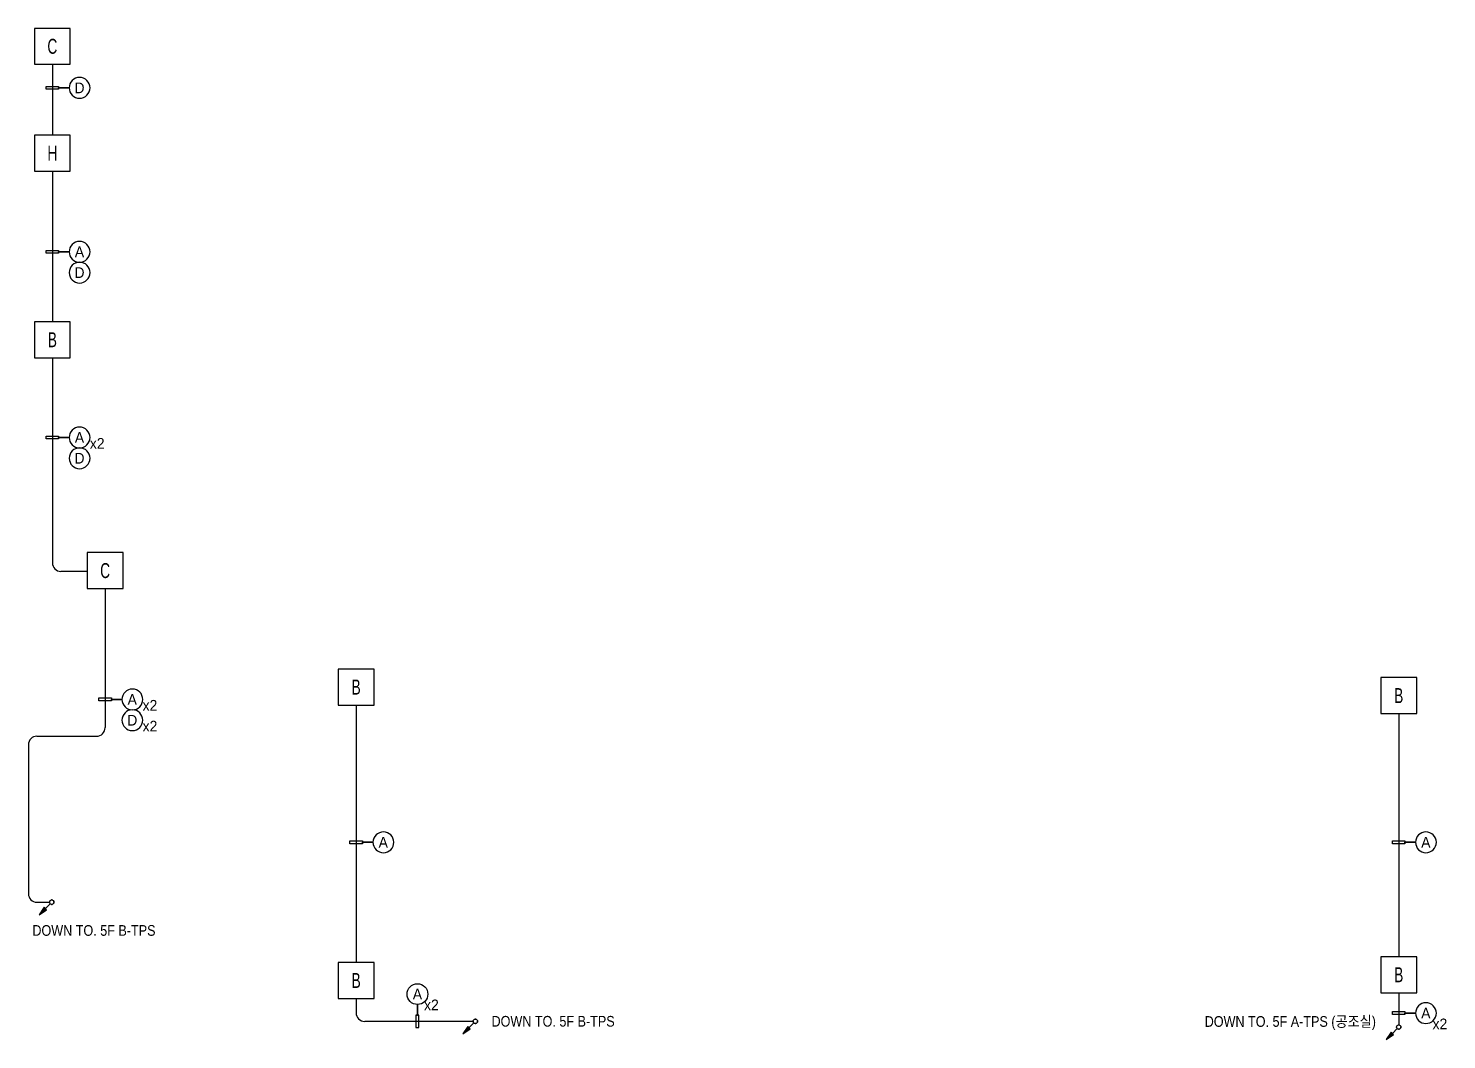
# Model space of a CAD drawing. Header units: millimetres. Extents: x 88230 to 502050, y -351975 to 882900.
# Drawn here: x 97813 to 147534, y 820286 to 855750 of the extents above; entities that cross this region are included whole.
import ezdxf
from ezdxf.enums import TextEntityAlignment as Align

# ---------------------------------------------------------------- set-up
doc = ezdxf.new("R2010")
doc.units = ezdxf.units.MM
doc.header["$LTSCALE"] = 150
for name, color, linetype in [('-----20 General Symbol', 3, 'Continuous'), ('-----29 Indicator', 1, 'Continuous'), ('-----30 Text', 2, 'Continuous'), ('4', 4, 'Continuous')]:
    doc.layers.add(name, color=color, linetype=linetype)
doc.styles.add('ELEC', font='')
doc.styles.get('ELEC').set_extended_font_data('Dotum')

# ---------------------------------------------------------------- blocks, each defined once
blk = doc.blocks.new('O01')
blk.add_hatch(color=256).paths.add_polyline_path([(-149, -218), (-218, -149), (-368, -368)])
blk.add_line((-46, -46), (-184, -184))
blk.add_lwpolyline([(-368, -368), (-149, -218), (-218, -149), (-368, -368)])
blk.add_circle((0, 0), 65)
for p in [(-65, 0), (-65, 0), (0, 65), (0, 65), (65, 0), (65, 0), (0, -65), (0, -65)]:
    blk.add_point(p)
blk = doc.blocks.new('GOK_C')
at = {"layer": '-----20 General Symbol', "color": 1}
blk.add_lwpolyline([(114698, -205929), (115958, -205929), (115958, -204669), (114698, -204669)], close=True, dxfattribs=at)
at = {"layer": '-----20 General Symbol', "color": 3, "style": 'ELEC', "width": 0.7}
blk.add_text('C', height=525, dxfattribs=at).set_placement((115328, -205299), align=Align.MIDDLE_CENTER)
blk = doc.blocks.new('GOK_H')
at = {"layer": '-----20 General Symbol', "color": 1}
blk.add_lwpolyline([(139470, -259730), (140730, -259730), (140730, -258470), (139470, -258470)], close=True, dxfattribs=at)
at = {"layer": '-----20 General Symbol', "color": 3, "style": 'ELEC', "width": 0.7}
blk.add_text('H', height=525, dxfattribs=at).set_placement((140100, -259100), align=Align.MIDDLE_CENTER)
blk = doc.blocks.new('GOK_B')
at = {"layer": '-----20 General Symbol', "color": 1}
blk.add_lwpolyline([(272950, 41850), (274750, 41850), (274750, 43650), (272950, 43650)], close=True, dxfattribs=at)
at = {"layer": '-----20 General Symbol', "color": 3, "style": 'ELEC', "width": 0.7}
blk.add_text('B', height=750, dxfattribs=at).set_placement((273850, 42750), align=Align.MIDDLE_CENTER)

msp = doc.modelspace()

# ---------------------------------------------------------------- linework, layer by layer
at = {"layer": '-----29 Indicator', "color": 1}
for points in [[(99244, 853663), (98872, 853663), (98872, 853612), (98435, 853612), (98435, 853714), (98872, 853714), (98872, 853637), (98872, 853663), (99244, 853663, 0.414214), (99609, 853298, 0.414214), (99974, 853663, 0.414214), (99609, 854028, 0.414214), (99244, 853663, 0.151042)], [(99244, 847913), (98872, 847913), (98872, 847862), (98435, 847862), (98435, 847964), (98872, 847964), (98872, 847887), (98872, 847913), (99244, 847913, 0.414214), (99609, 847548, 0.414214), (99974, 847913, 0.414214), (99609, 848278, 0.414214), (99244, 847913, 0.151042)], [(99244, 841403), (98872, 841403), (98872, 841352), (98435, 841352), (98435, 841454), (98872, 841454), (98872, 841377), (98872, 841403), (99244, 841403, 0.414214), (99609, 841038, 0.414214), (99974, 841403, 0.414214), (99609, 841768, 0.414214), (99244, 841403, 0.151042)], [(101094, 832217), (100722, 832217), (100722, 832166), (100285, 832166), (100285, 832268), (100722, 832268), (100722, 832191), (100722, 832217), (101094, 832217, 0.414214), (101459, 831852, 0.414214), (101824, 832217, 0.414214), (101459, 832582, 0.414214), (101094, 832217, 0.151042)], [(109894, 827206), (109522, 827206), (109522, 827154), (109085, 827154), (109085, 827257), (109522, 827257), (109522, 827180), (109522, 827206), (109894, 827206, 0.414214), (110259, 826841, 0.414214), (110624, 827206, 0.414214), (110259, 827570, 0.414214), (109894, 827206, 0.151042)], [(146444, 827206), (146072, 827206), (146072, 827154), (145635, 827154), (145635, 827257), (146072, 827257), (146072, 827180), (146072, 827206), (146444, 827206, 0.414214), (146809, 826841, 0.414214), (147174, 827206, 0.414214), (146809, 827570, 0.414214), (146444, 827206, 0.151042)], [(111453, 821518), (111453, 821145), (111402, 821145), (111402, 820709), (111504, 820709), (111504, 821145), (111427, 821145), (111453, 821145), (111453, 821518, -0.414214), (111088, 821883, -0.414214), (111453, 822248, -0.414214), (111818, 821883, -0.414214), (111453, 821518, -0.151042)], [(146444, 821216), (146072, 821216), (146072, 821164), (145635, 821164), (145635, 821267), (146072, 821267), (146072, 821190), (146072, 821216), (146444, 821216, 0.414214), (146809, 820851, 0.414214), (147174, 821216, 0.414214), (146809, 821580, 0.414214), (146444, 821216, 0.151042)]]:
    msp.add_lwpolyline(points, format="xyb", dxfattribs=at)
for centre, start, end in [((99609, 847184), 90, 180), ((99609, 847184), 0, 90), ((99609, 847184), 180, 270), ((99609, 847184), 270, 0), ((99609, 840674), 90, 180), ((99609, 840674), 0, 90), ((99609, 840674), 180, 270), ((99609, 840674), 270, 0), ((101459, 831487), 90, 180), ((101459, 831487), 0, 90), ((101459, 831487), 180, 270), ((101459, 831487), 270, 0)]:
    msp.add_arc(centre, 365, start, end, dxfattribs=at)
at = {"layer": '4'}
for p, q in [((98654, 854490), (98654, 852000)), ((98654, 850740), (98654, 845460)), ((98654, 844200), (98654, 837005)), ((99874, 836705), (98954, 836705)), ((100504, 836105), (100504, 831227)), ((109304, 832019), (109304, 822990)), ((145854, 831720), (145854, 823190)), ((98113, 830927), (100204, 830927)), ((97813, 830627), (97813, 825805)), ((97813, 825805), (97813, 825405)), ((98113, 825105), (98554, 825105)), ((145854, 821930), (145854, 820805)), ((109304, 821730), (109304, 821227)), ((113405, 820927), (109604, 820927))]:
    msp.add_line(p, q, dxfattribs=at)
for centre, start, end in [((98954, 837005), 180, 270), ((98113, 830627), 90, 180), ((100204, 831227), 270, 0), ((98113, 825405), 180, 270), ((109604, 821227), 180, 270)]:
    msp.add_arc(centre, 300, start, end, dxfattribs=at)

# ---------------------------------------------------------------- block references
at = {"layer": '-----20 General Symbol'}
for name, p in [('GOK_C', (-16674, 1060419)), ('GOK_H', (-41446, 1110470)), ('GOK_C', (-14824, 1042034))]:
    msp.add_blockref(name, p, dxfattribs=at)
for name, p, xscale, yscale, zscale in [('GOK_B', (-93041, 814905), 0.6999999999970896, 0.6999999999970896, 0.6999999999970896), ('GOK_B', (-82391, 802724), 0.6999999999970896, 0.6999999999970896, 0.6999999999970896), ('GOK_B', (-45841, 802425), 0.6999999999970896, 0.6999999999970896, 0.6999999999970896), ('O01', (98632, 825105), 1.199999999953434, 1.199999999953434, 1.199999999953434), ('GOK_B', (-82391, 792435), 0.6999999999970896, 0.6999999999970896, 0.6999999999970896), ('GOK_B', (-45841, 792635), 0.6999999999970896, 0.6999999999970896, 0.6999999999970896), ('O01', (113483, 820927), 1.199999999953434, 1.199999999953434, 1.199999999953434), ('O01', (145854, 820727), 1.199999999953434, 1.199999999953434, 1.199999999953434)]:
    msp.add_blockref(name, p, dxfattribs=dict(at, xscale=xscale, yscale=yscale, zscale=zscale))

# ---------------------------------------------------------------- texts
at = {"layer": '-----30 Text', "style": 'ELEC'}
for s, p in [('D', (99605, 853663)), ('A', (99605, 847913)), ('D', (99605, 847184)), ('A', (99605, 841403)), ('D', (99605, 840674)), ('A', (101455, 832217)), ('D', (101455, 831487)), ('A', (110255, 827206)), ('A', (146805, 827206)), ('A', (111453, 821883)), ('A', (146805, 821216))]:
    msp.add_text(s, height=375, dxfattribs=at).set_placement(p, align=Align.MIDDLE)
for p in [(99967, 841008), (101817, 831822), (101817, 831092), (111684, 821317), (147040, 820650)]:
    msp.add_text('x2', height=375, dxfattribs=at).set_placement(p)
at = {"style": 'ELEC', "width": 0.9}
for s, p in [('DOWN TO. 5F B-TPS', (100112, 824115)), ('DOWN TO. 5F B-TPS', (116209, 820930)), ('DOWN TO. 5F A-TPS (공조실)', (142054, 820890))]:
    msp.add_text(s, height=375, dxfattribs=at).set_placement(p, align=Align.MIDDLE)

doc.saveas('drawing.dxf')
